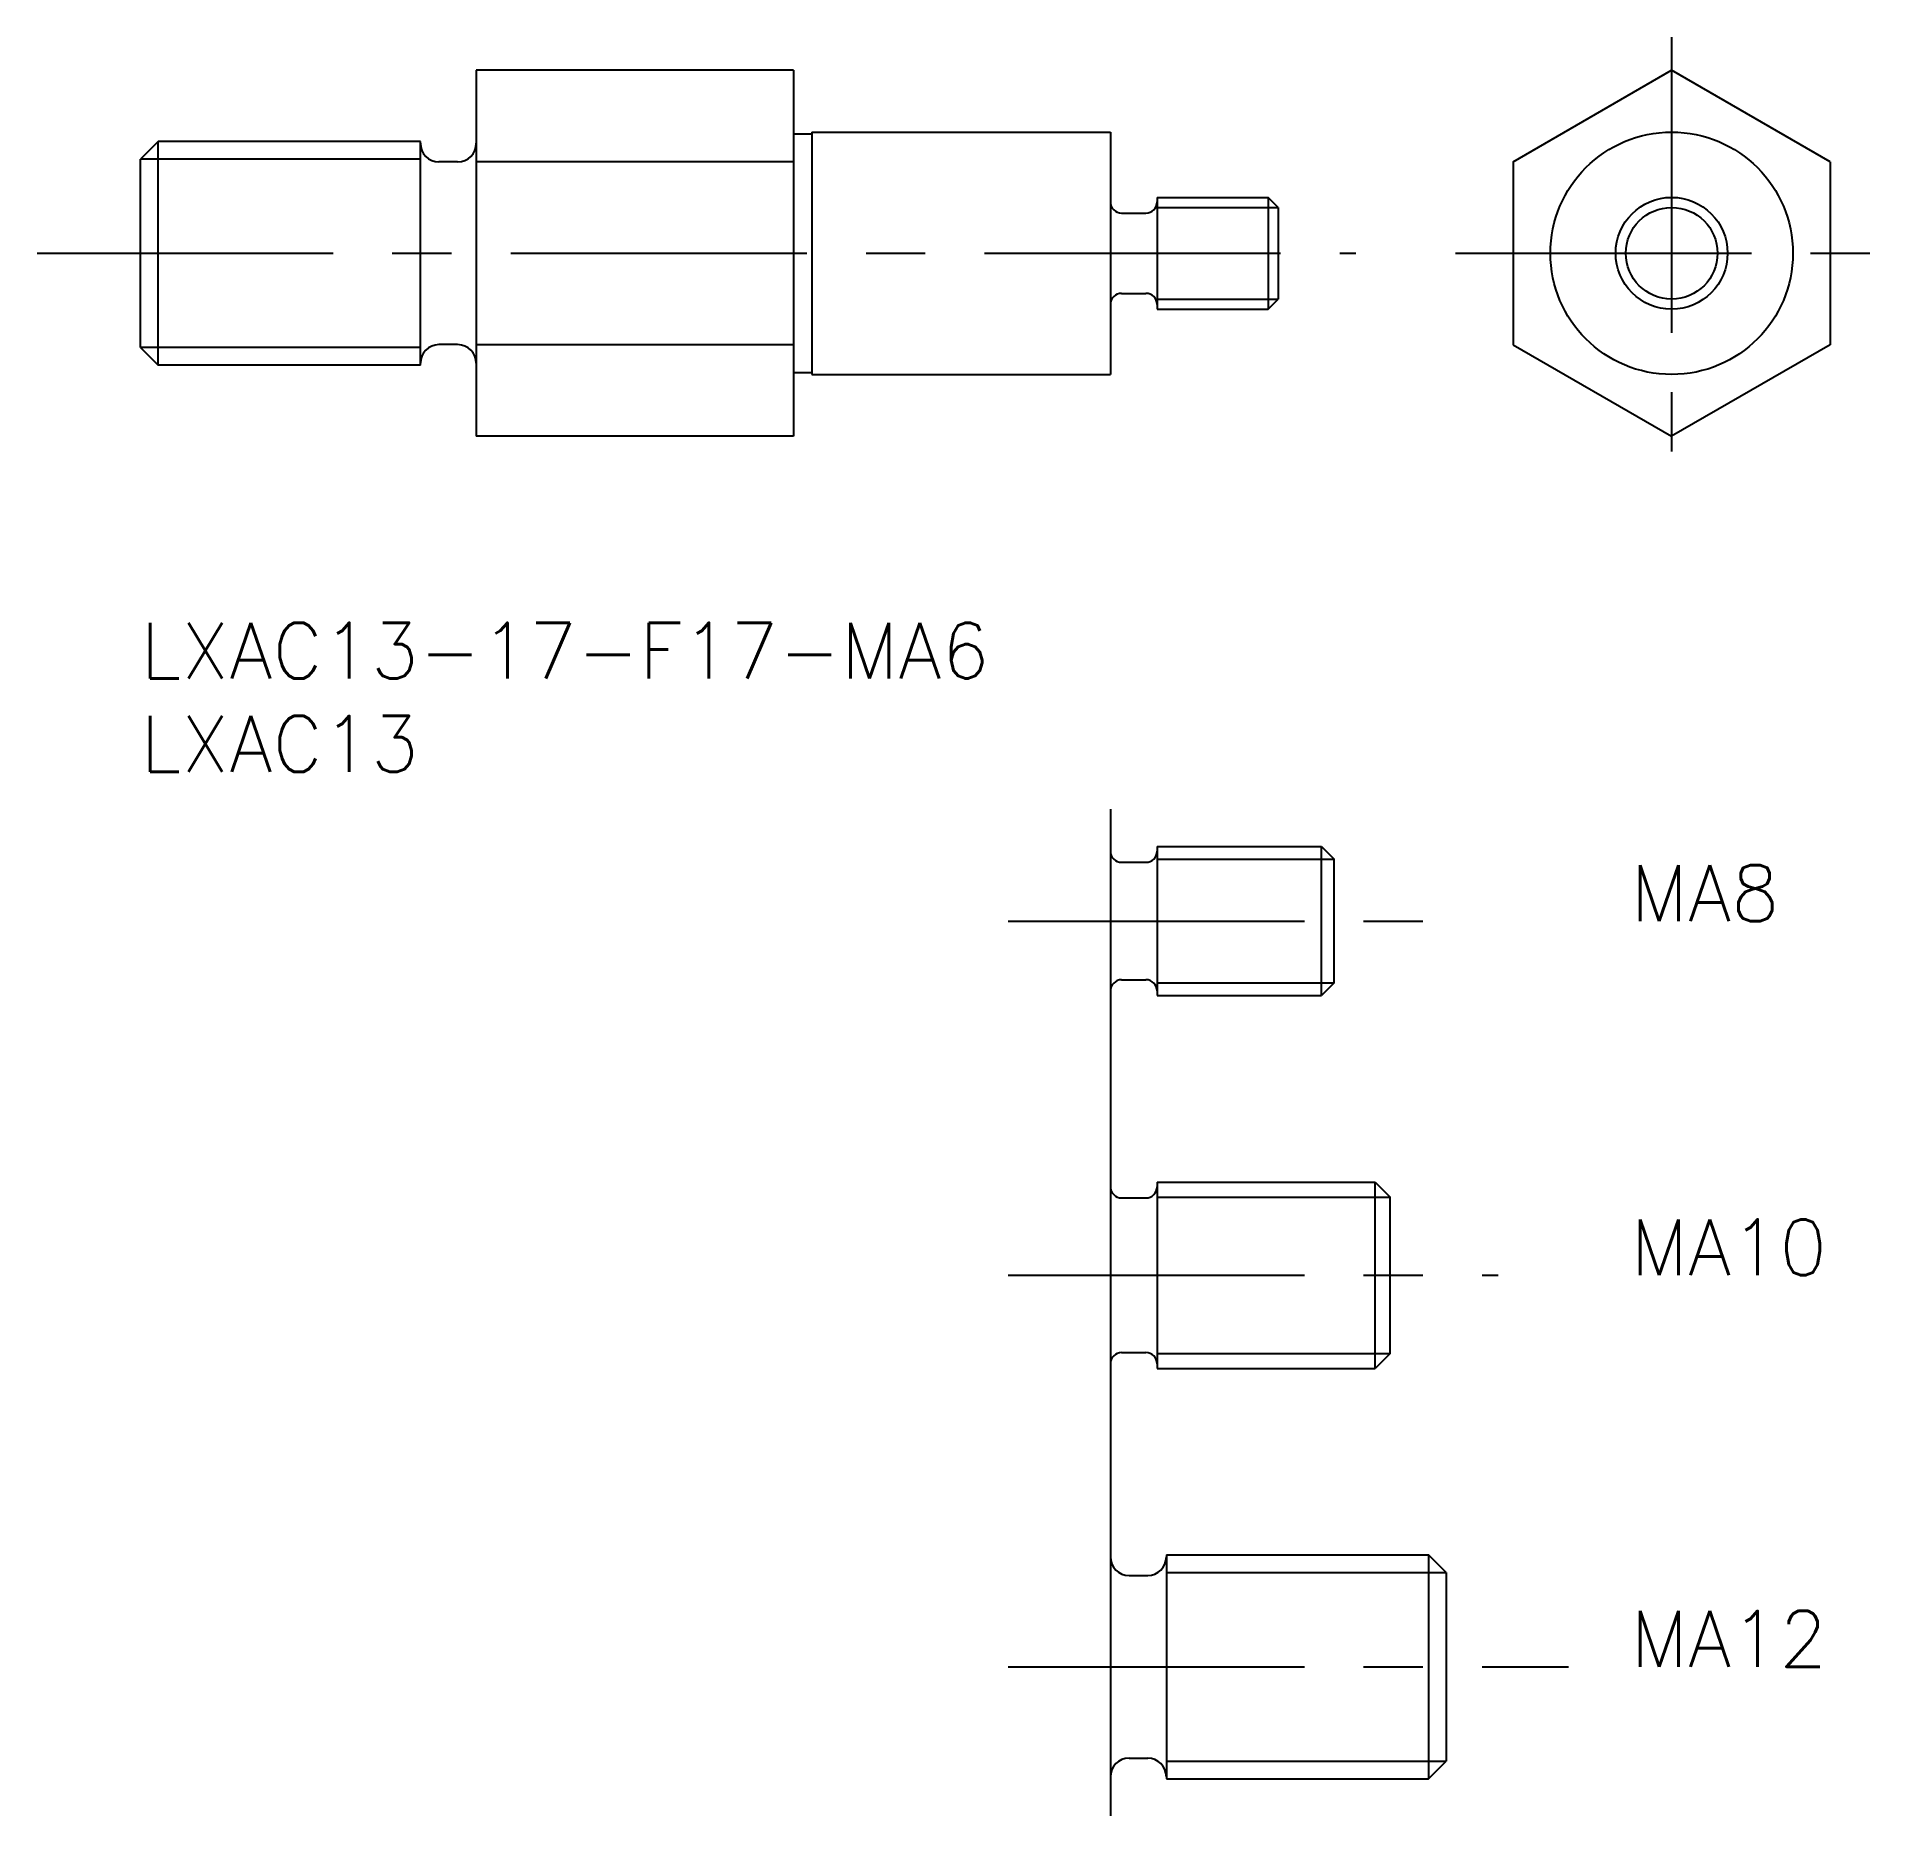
# Model space of a CAD drawing. Extents: x -5.6 to 93.7, y -64 to 31.4.
import ezdxf

# ---------------------------------------------------------------- set-up
doc = ezdxf.new("R2010")
doc.units = 0
doc.header["$LTSCALE"] = 0.5
doc.linetypes.add('CENTER', pattern=[50.8, 31.75, -6.35, 6.35, -6.35])
for name, color, linetype in [('MSM_CENTER', 1, 'CENTER'), ('MSM_CONTINUOUS', 7, 'CONTINUOUS'), ('MSM_NARROW', 5, 'CONTINUOUS'), ('MSM_PART_NUMBER', 7, 'CONTINUOUS')]:
    doc.layers.add(name, color=color, linetype=linetype)
doc.styles.get("Standard").update_dxf_attribs({"font": 'txt.shx', "height": 3, "bigfont": 'bigfont.shx'})

# ---------------------------------------------------------------- blocks, each defined once
blk = doc.blocks.new('*U12')
at = {"layer": 'MSM_PART_NUMBER'}
blk.add_text('LXAC13-17-F17-MA6', height=3, dxfattribs=at).set_placement((0, -3))
blk = doc.blocks.new('*U13')
at = {"layer": 'MSM_PART_NUMBER'}
blk.add_text('LXAC13', height=3, dxfattribs=at).set_placement((0, -8))
blk = doc.blocks.new('*U15')
at = {"layer": 'MSM_PART_NUMBER'}
blk.add_text('MA8', height=3, dxfattribs=at).set_placement((79.89, -16))
blk = doc.blocks.new('*U16')
at = {"layer": 'MSM_PART_NUMBER'}
blk.add_text('MA10', height=3, dxfattribs=at).set_placement((79.89, -35))
blk = doc.blocks.new('*U17')
at = {"layer": 'MSM_PART_NUMBER'}
blk.add_text('MA12', height=3, dxfattribs=at).set_placement((79.89, -56))

msp = doc.modelspace()

# ---------------------------------------------------------------- linework, layer by layer
at = {"layer": 'MSM_CENTER'}
for p, q in [((82.094, 31.414), (82.094, 8.216)), ((-5.553, 19.815), (65.156, 19.815)), ((70.495, 19.815), (93.693, 19.815)), ((46.526, -16), (71.26, -16)), ((46.526, -35), (72.793, -35)), ((46.526, -56), (76.564, -56))]:
    msp.add_line(p, q, dxfattribs=at)
at = {"layer": 'MSM_CONTINUOUS'}
for p, q in [((18, 29.63), (18, 10)), ((35, 29.63), (18, 29.63)), ((35, 29.63), (35, 10)), ((73.594, 24.722), (82.094, 29.63)), ((90.594, 24.722), (82.094, 29.63)), ((0.947, 25.815), (0, 24.868)), ((15, 25.815), (0.947, 25.815)), ((0.947, 13.815), (0.947, 25.815)), ((15, 13.815), (15, 25.815)), ((35, 26.215), (36, 26.215)), ((36, 26.315), (52, 26.315)), ((36, 26.315), (36, 13.315)), ((38.9, 26.315), (38.9, 26.315)), ((52, 26.315), (52, 13.315)), ((0, 14.762), (0, 24.868)), ((17, 24.715), (16, 24.715)), ((35, 24.722), (18, 24.722)), ((73.594, 24.722), (73.594, 14.907)), ((90.594, 24.722), (90.594, 14.907)), ((52.6, 21.965), (53.9, 21.965)), ((54.5, 22.815), (60.458, 22.815)), ((54.5, 22.815), (54.5, 16.815)), ((61, 22.273), (60.458, 22.815)), ((60.458, 22.815), (60.458, 16.815)), ((61, 22.273), (61, 17.356)), ((52.6, 17.665), (53.9, 17.665)), ((60.458, 16.815), (61, 17.356)), ((54.5, 16.815), (60.458, 16.815)), ((17, 14.915), (16, 14.915)), ((35, 14.907), (18, 14.907)), ((73.594, 14.907), (82.094, 10)), ((90.594, 14.907), (82.094, 10)), ((0, 14.762), (0.947, 13.815)), ((15, 13.815), (0.947, 13.815)), ((35, 13.415), (36, 13.415)), ((36, 13.315), (52, 13.315)), ((38.9, 13.315), (38.9, 13.315)), ((35, 10), (18, 10)), ((52, -10), (52, -64)), ((52.6, -12.85), (53.9, -12.85)), ((54.5, -12), (63.323, -12)), ((54.5, -12), (54.5, -20)), ((63.323, -20), (63.323, -12)), ((63.323, -12), (64, -12.676)), ((64, -19.323), (64, -12.676)), ((52.6, -19.15), (53.9, -19.15)), ((64, -19.323), (63.323, -20)), ((54.5, -20), (63.323, -20)), ((54.5, -30), (66.188, -30)), ((54.5, -30), (54.5, -40)), ((66.188, -40), (66.188, -30)), ((66.188, -30), (67, -30.812)), ((52.6, -30.85), (53.9, -30.85)), ((67, -39.188), (67, -30.812)), ((52.6, -39.15), (53.9, -39.15)), ((67, -39.188), (66.188, -40)), ((54.5, -40), (66.188, -40)), ((55, -50), (69.053, -50)), ((55, -50), (55, -62)), ((70, -50.947), (69.053, -50)), ((69.053, -50), (69.053, -62)), ((53, -51.1), (54, -51.1)), ((70, -50.947), (70, -61.053)), ((53, -60.9), (54, -60.9)), ((69.053, -62), (70, -61.053)), ((55, -62), (69.053, -62))]:
    msp.add_line(p, q, dxfattribs=at)
for radius in [6.5, 3]:
    msp.add_circle((82.094, 19.815), radius, dxfattribs=at)
for centre, radius, start, end in [((16, 25.715), 1, 180, 270), ((17, 25.715), 1, 270, 0), ((52.6, 22.565), 0.6, 180, 270), ((53.9, 22.565), 0.6, 270, 0), ((52.6, 17.065), 0.6, 90, 180), ((53.9, 17.065), 0.6, 0, 90), ((16, 13.915), 1, 90, 180), ((17, 13.915), 1, 0, 90), ((52.6, -12.25), 0.6, 180, 270), ((53.9, -12.25), 0.6, 270, 0), ((52.6, -19.75), 0.6, 90, 180), ((53.9, -19.75), 0.6, 0, 90), ((52.6, -30.25), 0.6, 180, 270), ((53.9, -30.25), 0.6, 270, 0), ((52.6, -39.75), 0.6, 90, 180), ((53.9, -39.75), 0.6, 0, 90), ((53, -50.1), 1, 180, 270), ((54, -50.1), 1, 270, 0), ((53, -61.9), 1, 90, 180), ((54, -61.9), 1, 0, 90)]:
    msp.add_arc(centre, radius, start, end, dxfattribs=at)
at = {"layer": 'MSM_NARROW'}
for p, q in [((15, 24.868), (0, 24.868)), ((54.5, 22.273), (61, 22.273)), ((54.5, 17.356), (61, 17.356)), ((15, 14.762), (0, 14.762)), ((54.5, -12.676), (64, -12.676)), ((54.5, -19.323), (64, -19.323)), ((54.5, -30.812), (67, -30.812)), ((54.5, -39.188), (67, -39.188)), ((55, -50.947), (70, -50.947)), ((55, -61.053), (70, -61.053))]:
    msp.add_line(p, q, dxfattribs=at)
msp.add_circle((82.094, 19.815), 2.458, dxfattribs=at)

# ---------------------------------------------------------------- block references
at = {"layer": 'MSM_CONTINUOUS'}
for name in ['*U12', '*U13', '*U15', '*U16', '*U17']:
    msp.add_blockref(name, (0, 0), dxfattribs=at)

doc.saveas('drawing.dxf')
